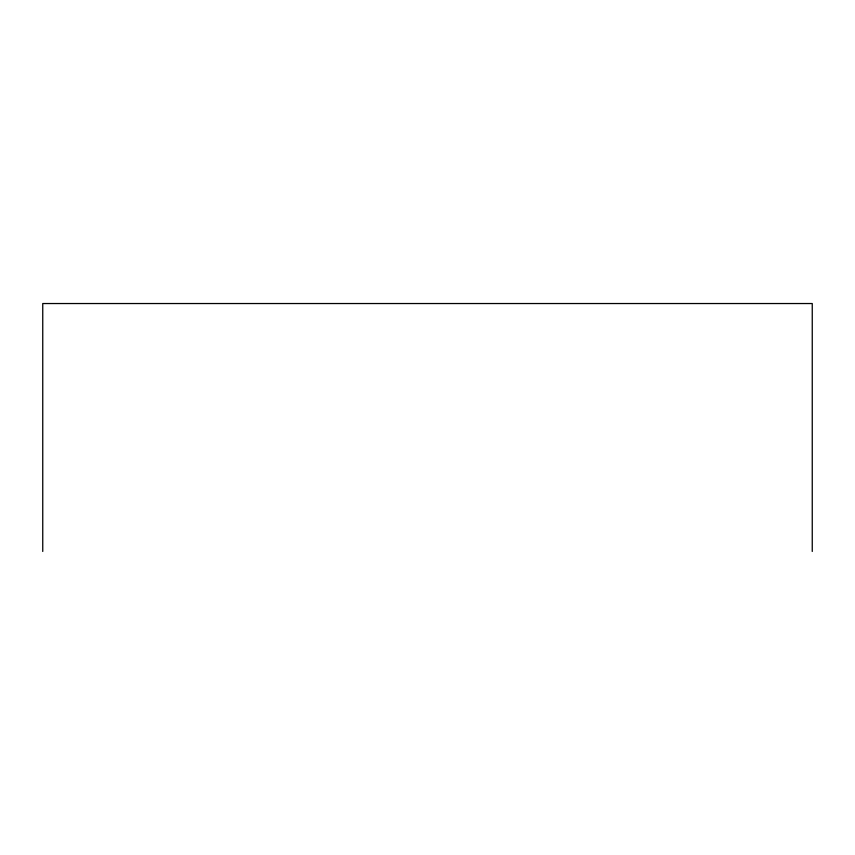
<?xml version="1.0" encoding="UTF-8"?>
<svg xmlns="http://www.w3.org/2000/svg" width="855" height="855" viewBox="0 0 855 855"><rect width="100%" height="100%" fill="white"/><g stroke="black" fill="none" stroke-linecap="round" stroke-linejoin="round"><path stroke-width="1.28" d="M812.25 551.464L812.25 303.536L42.75 303.536L42.75 551.464"/></g></svg>
